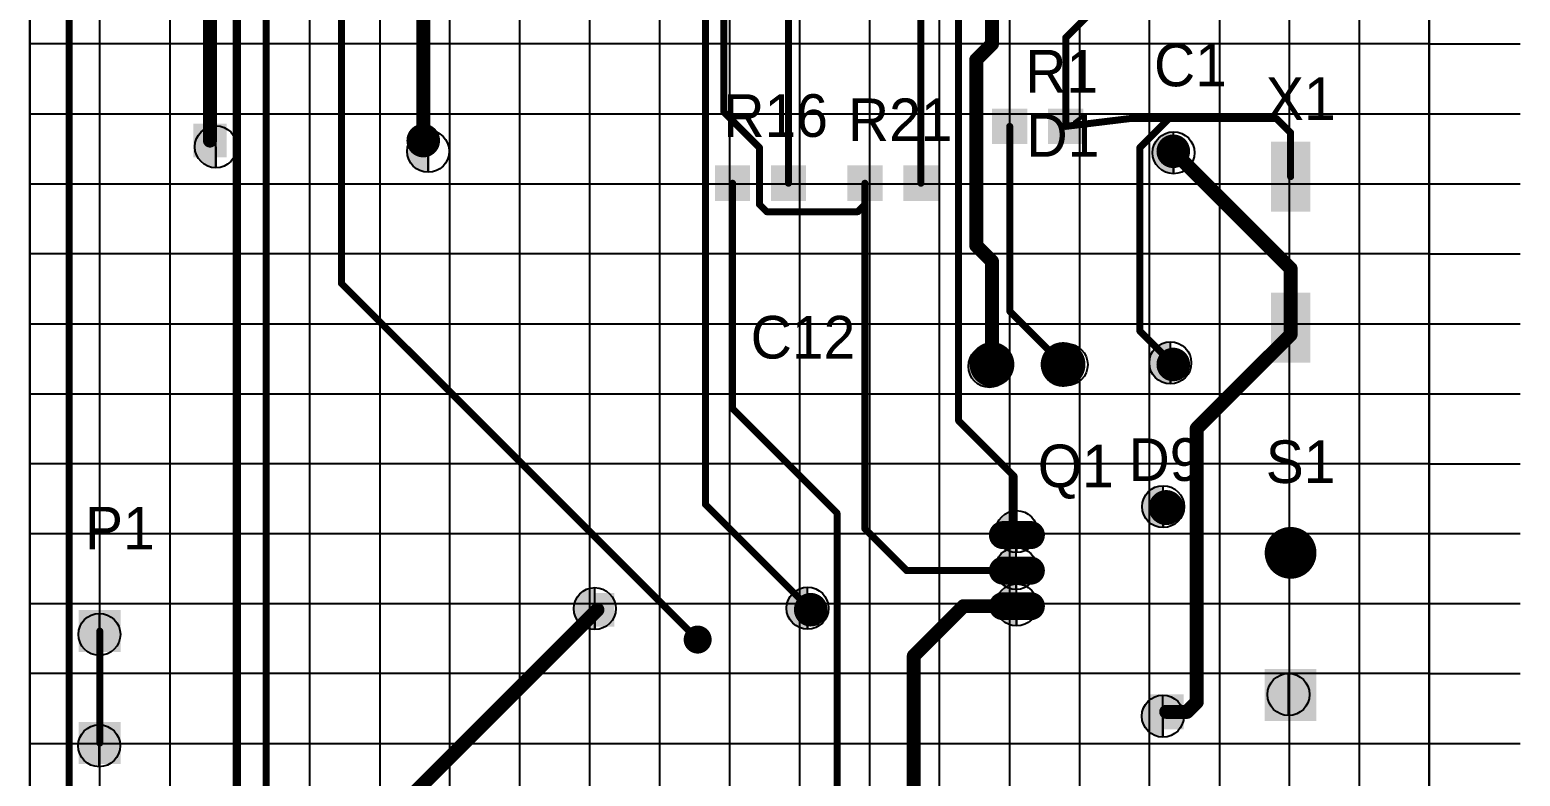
# Model space of a CAD drawing. Header units: millimetres. Extents: x 40 to 3761, y -469 to 920.
# Drawn here: x 3201.7 to 3308.2, y 64.7 to 118.1 of the extents above; entities that cross this region are included whole.
import ezdxf

# ---------------------------------------------------------------- set-up
doc = ezdxf.new("R2010")
doc.units = ezdxf.units.MM
doc.layers.get('Defpoints').update_dxf_attribs({"color": 5})
for name, color, linetype in [('3-размеры', 6, 'Continuous'), ('TopLayer', 1, 'Continuous'), ('TopOverlay', 2, 'Continuous'), ('Слой1', 7, 'Continuous')]:
    doc.layers.add(name, color=color, linetype=linetype)
doc.dimstyles.new('ISO-25', dxfattribs={"dimtxt": 2.5, "dimasz": 2.5, "dimexe": 1.25, "dimexo": 0.625, "dimtad": 1, "dimtxsty": 'Standard', "dimcen": 2.5, "dimadec": 0, "dimazin": 0, "dimtfac": 1, "dimtmove": 0, "dimatfit": 3, "dimfxl": 1, "dimarcsym": 0})

# ---------------------------------------------------------------- blocks, each defined once
blk = doc.blocks.new('*U244')
blk.add_line((3.25, 0), (-3.25, 0))
blk = doc.blocks.new('*U245')
at = {"color": 0, "linetype": 'ByBlock', "lineweight": -2, "transparency": 16777216}
for p in [(0, -150), (0, -155), (0, -160), (0, -165), (0, -170), (0, -175), (0, -180), (0, -185), (0, -190), (0, -195), (0, -200)]:
    blk.add_blockref('*U244', p, dxfattribs=at)
blk = doc.blocks.new('*D253')
at = {"layer": '3-размеры', "color": 0, "lineweight": -2, "transparency": 16777216}
for p, q in [((3201.07, 322.05), (3184.2, 322.05)), ((3185.45, 319.55), (3185.45, 19.55)), ((3201.07, 17.05), (3184.2, 17.05))]:
    blk.add_line(p, q, dxfattribs=at)
at = {"layer": '3-размеры', "color": 0, "transparency": 16777216}
for points in [[(3185.04, 319.55), (3185.87, 319.55), (3185.45, 322.05)], [(3185.04, 19.55), (3185.87, 19.55), (3185.45, 17.05)]]:
    blk.add_solid(points, dxfattribs=at)
at = {"layer": 'Defpoints', "color": 0, "transparency": 16777216}
for p in [(3201.69, 322.05), (3185.45, 17.05), (3201.69, 17.05)]:
    blk.add_point(p, dxfattribs=at)
at = {"layer": '3-размеры', "color": 0, "transparency": 16777216, "insert": (3183.58, 169.55), "char_height": 2.5, "attachment_point": 5, "rotation": 90}
blk.add_mtext('150h12', dxfattribs=at)
blk = doc.blocks.new('*D248')
at = {"layer": '3-размеры', "color": 0, "lineweight": -2, "transparency": 16777216}
for p, q in [((3206.07, 312.05), (3194.11, 312.05)), ((3195.36, 309.55), (3195.36, 24.58)), ((3206.07, 22.08), (3194.11, 22.08))]:
    blk.add_line(p, q, dxfattribs=at)
at = {"layer": '3-размеры', "color": 0, "transparency": 16777216}
for points in [[(3194.95, 309.55), (3195.78, 309.55), (3195.36, 312.05)], [(3194.95, 24.58), (3195.78, 24.58), (3195.36, 22.08)]]:
    blk.add_solid(points, dxfattribs=at)
at = {"layer": 'Defpoints', "color": 0, "transparency": 16777216}
for p in [(3206.69, 312.05), (3195.36, 22.08), (3206.7, 22.08)]:
    blk.add_point(p, dxfattribs=at)
at = {"layer": '3-размеры', "color": 0, "transparency": 16777216, "insert": (3193.49, 167.06), "char_height": 2.5, "attachment_point": 5, "rotation": 90}
blk.add_mtext('145%%P0.2', dxfattribs=at)
blk = doc.blocks.new('*U235')
for p, q in [((5, 152.5), (5, -152.5)), ((-5, 147.5), (-5, -152.5)), ((0.01, -152.5), (0.01, 147.5))]:
    blk.add_line(p, q)
blk = doc.blocks.new('*U236')
at = {"color": 0, "linetype": 'ByBlock', "lineweight": -2, "transparency": 16777216}
for p in [(0, 0), (15, 0), (30, 0), (45, 0), (60, 0), (75, 0), (90, 0)]:
    blk.add_blockref('*U235', p, dxfattribs=at)
blk = doc.blocks.new('*U237')
for p, q in [((50, 5), (-50, 5)), ((-50, 0), (50, 0)), ((-50, -5), (50, -5))]:
    blk.add_line(p, q)
blk = doc.blocks.new('*U230')
at = {"color": 0, "linetype": 'ByBlock', "lineweight": -2, "transparency": 16777216}
for p in [(0, 90), (0, 75), (0, 60), (0, 45)]:
    blk.add_blockref('*U237', p, dxfattribs=at)

msp = doc.modelspace()

# ---------------------------------------------------------------- hatches: boundary and pattern name
h = msp.add_hatch(color=256)
h.dxf.hatch_style = 1
h.paths.add_polyline_path([(3214.989, 111.197, 0.4142136), (3213.489, 109.697, 0.4142136), (3214.989, 108.197), (3214.989, 109.697)])
h = msp.add_hatch(color=256)
h.dxf.hatch_style = 1
h.paths.add_polyline_path([(3230.16, 110.873, 0.4142136), (3228.66, 109.373, 0.4142136), (3230.16, 107.873), (3230.16, 109.373)])
h = msp.add_hatch(color=256)
h.dxf.hatch_style = 1
h.paths.add_polyline_path([(3283.422, 110.771, 0.4142136), (3281.922, 109.271, 0.4142136), (3283.422, 107.771), (3283.422, 109.271)])
h = msp.add_hatch(color=256)
h.dxf.hatch_style = 1
h.paths.add_polyline_path([(3270.261, 95.503, 0.4142136), (3268.761, 94.003, 0.4142136), (3270.261, 92.503), (3270.261, 94.003)])
h = msp.add_hatch(color=256)
h.dxf.hatch_style = 1
h.paths.add_polyline_path([(3275.788, 95.629, 0.4142136), (3274.288, 94.129, 0.4142136), (3275.788, 92.629), (3275.788, 94.129)])
h = msp.add_hatch(color=256)
h.dxf.hatch_style = 1
h.paths.add_polyline_path([(3283.192, 95.756, 0.4142136), (3281.692, 94.256, 0.4142136), (3283.192, 92.756), (3283.192, 94.256)])
h = msp.add_hatch(color=256)
h.dxf.hatch_style = 1
h.paths.add_polyline_path([(3282.677, 85.477, 0.4142136), (3281.177, 83.977, 0.4142136), (3282.677, 82.477), (3282.677, 83.977)])
h = msp.add_hatch(color=256)
h.dxf.hatch_style = 1
h.paths.add_polyline_path([(3272.203, 83.696, 0.4142136), (3270.703, 82.196, 0.4142136), (3272.203, 80.696), (3272.203, 82.196)])
h = msp.add_hatch(color=256)
h.dxf.hatch_style = 1
h.paths.add_polyline_path([(3291.576, 82.168, 0.4142136), (3290.076, 80.668, 0.4142136), (3291.576, 79.168), (3291.576, 80.668)])
h = msp.add_hatch(color=256)
h.dxf.hatch_style = 1
h.paths.add_polyline_path([(3272.174, 81.06, 0.4142136), (3270.674, 79.56, 0.4142136), (3272.174, 78.06), (3272.174, 79.56)])
h = msp.add_hatch(color=256)
h.dxf.hatch_style = 1
h.paths.add_polyline_path([(3242.068, 78.189, 0.4142136), (3240.568, 76.689, 0.4142136), (3242.068, 75.189), (3242.068, 76.689)])
h = msp.add_hatch(color=256)
h.dxf.hatch_style = 1
h.paths.add_polyline_path([(3257.27, 78.222, 0.4142136), (3255.77, 76.722, 0.4142136), (3257.27, 75.222), (3257.27, 76.722)])
h = msp.add_hatch(color=256)
h.dxf.hatch_style = 1
h.paths.add_polyline_path([(3272.203, 78.452, 0.4142136), (3270.703, 76.952, 0.4142136), (3272.203, 75.452), (3272.203, 76.952)])
h = msp.add_hatch(color=256)
h.dxf.hatch_style = 1
h.paths.add_polyline_path([(3206.665, 76.346, 0.4142136), (3205.165, 74.846, 0.4142136), (3206.665, 73.346), (3206.665, 74.846)])
h = msp.add_hatch(color=256)
h.dxf.hatch_style = 1
h.paths.add_polyline_path([(3291.636, 72.052, 0.4142136), (3290.136, 70.552, 0.4142136), (3291.636, 69.052), (3291.636, 70.552)])
h = msp.add_hatch(color=256)
h.dxf.hatch_style = 1
h.paths.add_polyline_path([(3282.658, 70.504, 0.4142136), (3281.158, 69.004, 0.4142136), (3282.658, 67.504), (3282.658, 69.004)])
h = msp.add_hatch(color=256)
h.dxf.hatch_style = 1
h.paths.add_polyline_path([(3206.651, 68.388, 0.4142136), (3205.151, 66.888, 0.4142136), (3206.651, 65.388), (3206.651, 66.888)])

# ---------------------------------------------------------------- linework, layer by layer
for p, q in [((3201.695, 17.047), (3201.695, 317.047)), ((3301.695, 17.047), (3301.695, 317.047)), ((3301.695, 314.547), (3301.695, 17.047))]:
    msp.add_line(p, q)
at = {"layer": 'TopLayer'}
for p, q in [((3268.061, 90.124), (3268.061, 160.939)), ((3204.51, 47.001), (3204.51, 153.609)), ((3218.582, 54.973), (3218.582, 151.592)), ((3216.448, 54.666), (3216.448, 150.947)), ((3223.967, 99.929), (3223.967, 148.239)), ((3251.297, 112.171), (3251.297, 143.667)), ((3249.976, 84.13), (3249.976, 140.721)), ((3214.569, 110.139), (3214.569, 129.697)), ((3229.809, 110.139), (3229.809, 122.585)), ((3265.369, 107.091), (3265.369, 121.671)), ((3270.449, 117.048), (3270.449, 121.823)), ((3277.815, 119.588), (3275.719, 117.492)), ((3255.907, 107.091), (3255.907, 119.246)), ((3275.719, 111.155), (3275.719, 117.492)), ((3270.449, 117.048), (3269.331, 115.931)), ((3269.331, 102.621), (3269.331, 115.931)), ((3253.837, 109.631), (3251.297, 112.171)), ((3271.719, 97.947), (3271.719, 111.155)), ((3280.304, 111.714), (3275.719, 111.155)), ((3283.098, 111.714), (3280.304, 111.714)), ((3283.098, 111.714), (3281.015, 109.631)), ((3290.769, 111.714), (3283.098, 111.714)), ((3291.785, 110.698), (3290.769, 111.714)), ((3291.785, 107.561), (3291.785, 110.698)), ((3253.837, 105.567), (3253.837, 109.631)), ((3281.015, 96.525), (3281.015, 109.631)), ((3291.785, 100.995), (3283.403, 109.377)), ((3251.907, 90.988), (3251.907, 107.091)), ((3261.369, 105.567), (3261.369, 107.091)), ((3254.345, 105.059), (3253.837, 105.567)), ((3261.369, 105.567), (3260.861, 105.059)), ((3261.369, 82.389), (3261.369, 105.567)), ((3260.861, 105.059), (3254.345, 105.059)), ((3270.449, 101.503), (3269.331, 102.621)), ((3270.449, 94.137), (3270.449, 101.503)), ((3291.785, 96.761), (3291.785, 100.995)), ((3249.417, 74.478), (3223.967, 99.929)), ((3275.529, 94.137), (3271.719, 97.947)), ((3283.403, 94.137), (3281.015, 96.525)), ((3291.785, 96.271), (3285.079, 89.565)), ((3291.785, 96.271), (3291.785, 96.761)), ((3259.374, 83.52), (3251.907, 90.988)), ((3272.023, 86.162), (3268.061, 90.124)), ((3285.079, 70.007), (3285.079, 89.565)), ((3272.023, 81.945), (3272.023, 86.162)), ((3257.495, 76.611), (3249.976, 84.13)), ((3259.374, 48.671), (3259.374, 83.52)), ((3264.353, 79.405), (3261.369, 82.389)), ((3272.227, 81.945), (3272.023, 81.945)), ((3272.227, 79.405), (3264.353, 79.405)), ((3268.417, 76.865), (3264.861, 73.309)), ((3272.227, 76.865), (3268.417, 76.865)), ((3242.255, 76.611), (3218.571, 52.927)), ((3206.695, 67.085), (3206.695, 75.085)), ((3264.861, 40.035), (3264.861, 73.309)), ((3284.383, 69.311), (3282.895, 69.311)), ((3285.079, 70.007), (3284.383, 69.311))]:
    msp.add_line(p, q, dxfattribs=at)
for points, const_width in [([(3268.061, 90.124), (3268.061, 160.939)], 0.5), ([(3204.51, 47.001), (3204.51, 153.609)], 0.5), ([(3218.582, 54.973), (3218.582, 151.592)], 0.5), ([(3216.448, 54.666), (3216.448, 150.947)], 0.5), ([(3223.967, 99.929), (3223.967, 148.239)], 0.5), ([(3251.297, 112.171), (3251.297, 143.667)], 0.5), ([(3249.976, 84.13), (3249.976, 140.721)], 0.5), ([(3214.569, 110.139), (3214.569, 129.697)], 1), ([(3229.809, 110.139), (3229.809, 122.585)], 1), ([(3265.369, 107.091), (3265.369, 121.671)], 0.5), ([(3270.449, 117.048), (3270.449, 121.823)], 1), ([(3255.907, 107.091), (3255.907, 119.246)], 0.5), ([(3277.815, 119.588), (3275.719, 117.492)], 0.5), ([(3270.449, 117.048), (3269.331, 115.931)], 1), ([(3275.719, 111.155), (3275.719, 117.492)], 0.5), ([(3269.331, 102.621), (3269.331, 115.931)], 1), ([(3253.837, 109.631), (3251.297, 112.171)], 0.5), ([(3280.304, 111.714), (3275.719, 111.155)], 0.5), ([(3283.098, 111.714), (3280.304, 111.714)], 0.5), ([(3283.098, 111.714), (3281.015, 109.631)], 0.5), ([(3290.769, 111.714), (3283.098, 111.714)], 0.5), ([(3291.785, 110.698), (3290.769, 111.714)], 0.5), ([(3271.719, 97.947), (3271.719, 111.155)], 0.5), ([(3291.785, 107.561), (3291.785, 110.698)], 0.5), ([(3253.837, 105.567), (3253.837, 109.631)], 0.5), ([(3281.015, 96.525), (3281.015, 109.631)], 0.5), ([(3291.785, 100.995), (3283.403, 109.377)], 1), ([(3251.907, 90.988), (3251.907, 107.091)], 0.5), ([(3261.369, 105.567), (3261.369, 107.091)], 0.5), ([(3254.345, 105.059), (3253.837, 105.567)], 0.5), ([(3261.369, 105.567), (3260.861, 105.059)], 0.5), ([(3261.369, 82.389), (3261.369, 105.567)], 0.5), ([(3260.861, 105.059), (3254.345, 105.059)], 0.5), ([(3270.449, 101.503), (3269.331, 102.621)], 1), ([(3270.449, 94.137), (3270.449, 101.503)], 1), ([(3291.785, 96.761), (3291.785, 100.995)], 1), ([(3249.417, 74.478), (3223.967, 99.929)], 0.5), ([(3275.529, 94.137), (3271.719, 97.947)], 0.5), ([(3291.785, 96.271), (3291.785, 96.761)], 1), ([(3283.403, 94.137), (3281.015, 96.525)], 0.5), ([(3291.785, 96.271), (3285.079, 89.565)], 1), ([(3259.374, 83.52), (3251.907, 90.988)], 0.5), ([(3272.023, 86.162), (3268.061, 90.124)], 0.5), ([(3285.079, 70.007), (3285.079, 89.565)], 1), ([(3272.023, 81.945), (3272.023, 86.162)], 0.5), ([(3257.495, 76.611), (3249.976, 84.13)], 0.5), ([(3259.374, 48.671), (3259.374, 83.52)], 0.5), ([(3264.353, 79.405), (3261.369, 82.389)], 0.5), ([(3271.227, 81.945), (3273.227, 81.945)], 2), ([(3272.227, 81.945), (3272.023, 81.945)], 0.5), ([(3271.227, 79.405), (3273.227, 79.405)], 2), ([(3272.227, 79.405), (3264.353, 79.405)], 0.5), ([(3271.227, 76.865), (3273.227, 76.865)], 2), ([(3242.255, 76.611), (3218.571, 52.927)], 1), ([(3268.417, 76.865), (3264.861, 73.309)], 1), ([(3272.227, 76.865), (3268.417, 76.865)], 1), ([(3206.695, 67.085), (3206.695, 75.085)], 0.5), ([(3264.861, 40.035), (3264.861, 73.309)], 1), ([(3285.079, 70.007), (3284.383, 69.311)], 1), ([(3284.383, 69.311), (3282.895, 69.311)], 1)]:
    msp.add_lwpolyline(points, dxfattribs=dict(at, const_width=const_width))
for points, const_width in [([(3270.699, 117.048, -1), (3270.199, 117.048, -1)], 0.5), ([(3270.699, 117.048, -1), (3270.199, 117.048, -1)], 0.5), ([(3275.844, 117.492, -1), (3275.594, 117.492, -1)], 0.25), ([(3275.844, 117.492, -1), (3275.594, 117.492, -1)], 0.25), ([(3269.581, 115.931, -1), (3269.081, 115.931, -1)], 0.5), ([(3269.581, 115.931, -1), (3269.081, 115.931, -1)], 0.5), ([(3251.422, 112.171, -1), (3251.172, 112.171, -1)], 0.25), ([(3251.422, 112.171, -1), (3251.172, 112.171, -1)], 0.25), ([(3280.429, 111.714, -1), (3280.179, 111.714, -1)], 0.25), ([(3280.429, 111.714, -1), (3280.179, 111.714, -1)], 0.25), ([(3283.223, 111.714, -1), (3282.973, 111.714, -1)], 0.25), ([(3283.223, 111.714, -1), (3282.973, 111.714, -1)], 0.25), ([(3283.223, 111.714, -1), (3282.973, 111.714, -1)], 0.25), ([(3290.894, 111.714, -1), (3290.644, 111.714, -1)], 0.25), ([(3290.894, 111.714, -1), (3290.644, 111.714, -1)], 0.25), ([(3230.409, 110.139, -1), (3229.209, 110.139, -1)], 1.2), ([(3271.844, 111.155, -1), (3271.594, 111.155, -1)], 0.25), ([(3275.844, 111.155, -1), (3275.594, 111.155, -1)], 0.25), ([(3275.844, 111.155, -1), (3275.594, 111.155, -1)], 0.25), ([(3291.91, 110.698, -1), (3291.66, 110.698, -1)], 0.25), ([(3291.91, 110.698, -1), (3291.66, 110.698, -1)], 0.25), ([(3214.819, 110.139, -1), (3214.319, 110.139, -1)], 0.5), ([(3230.059, 110.139, -1), (3229.559, 110.139, -1)], 0.5), ([(3253.962, 109.631, -1), (3253.712, 109.631, -1)], 0.25), ([(3253.962, 109.631, -1), (3253.712, 109.631, -1)], 0.25), ([(3281.14, 109.631, -1), (3280.89, 109.631, -1)], 0.25), ([(3281.14, 109.631, -1), (3280.89, 109.631, -1)], 0.25), ([(3283.403, 108.777, -1), (3283.403, 109.977, -1)], 1.2), ([(3283.653, 109.377, -1), (3283.153, 109.377, -1)], 0.5), ([(3291.91, 107.561, -1), (3291.66, 107.561, -1)], 0.25), ([(3252.032, 107.091, -1), (3251.782, 107.091, -1)], 0.25), ([(3256.032, 107.091, -1), (3255.782, 107.091, -1)], 0.25), ([(3261.494, 107.091, -1), (3261.244, 107.091, -1)], 0.25), ([(3265.494, 107.091, -1), (3265.244, 107.091, -1)], 0.25), ([(3253.962, 105.567, -1), (3253.712, 105.567, -1)], 0.25), ([(3253.962, 105.567, -1), (3253.712, 105.567, -1)], 0.25), ([(3261.494, 105.567, -1), (3261.244, 105.567, -1)], 0.25), ([(3261.494, 105.567, -1), (3261.244, 105.567, -1)], 0.25), ([(3261.494, 105.567, -1), (3261.244, 105.567, -1)], 0.25), ([(3254.47, 105.059, -1), (3254.22, 105.059, -1)], 0.25), ([(3254.47, 105.059, -1), (3254.22, 105.059, -1)], 0.25), ([(3260.986, 105.059, -1), (3260.736, 105.059, -1)], 0.25), ([(3260.986, 105.059, -1), (3260.736, 105.059, -1)], 0.25), ([(3269.581, 102.621, -1), (3269.081, 102.621, -1)], 0.5), ([(3269.581, 102.621, -1), (3269.081, 102.621, -1)], 0.5), ([(3270.699, 101.503, -1), (3270.199, 101.503, -1)], 0.5), ([(3270.699, 101.503, -1), (3270.199, 101.503, -1)], 0.5), ([(3292.035, 100.995, -1), (3291.535, 100.995, -1)], 0.5), ([(3292.035, 100.995, -1), (3291.535, 100.995, -1)], 0.5), ([(3224.092, 99.929, -1), (3223.842, 99.929, -1)], 0.25), ([(3224.092, 99.929, -1), (3223.842, 99.929, -1)], 0.25), ([(3271.844, 97.947, -1), (3271.594, 97.947, -1)], 0.25), ([(3271.844, 97.947, -1), (3271.594, 97.947, -1)], 0.25), ([(3292.035, 96.761, -1), (3291.535, 96.761, -1)], 0.5), ([(3292.035, 96.761, -1), (3291.535, 96.761, -1)], 0.5), ([(3281.14, 96.525, -1), (3280.89, 96.525, -1)], 0.25), ([(3281.14, 96.525, -1), (3280.89, 96.525, -1)], 0.25), ([(3292.035, 96.271, -1), (3291.535, 96.271, -1)], 0.5), ([(3292.035, 96.271, -1), (3291.535, 96.271, -1)], 0.5), ([(3270.449, 93.337, -1), (3270.449, 94.937, -1)], 1.6), ([(3275.529, 93.337, -1), (3275.529, 94.937, -1)], 1.6), ([(3283.403, 93.537, -1), (3283.403, 94.737, -1)], 1.2), ([(3270.699, 94.137, -1), (3270.199, 94.137, -1)], 0.5), ([(3275.654, 94.137, -1), (3275.404, 94.137, -1)], 0.25), ([(3283.528, 94.137, -1), (3283.278, 94.137, -1)], 0.25), ([(3252.032, 90.988, -1), (3251.782, 90.988, -1)], 0.25), ([(3252.032, 90.988, -1), (3251.782, 90.988, -1)], 0.25), ([(3268.186, 90.124, -1), (3267.936, 90.124, -1)], 0.25), ([(3268.186, 90.124, -1), (3267.936, 90.124, -1)], 0.25), ([(3285.329, 89.565, -1), (3284.829, 89.565, -1)], 0.5), ([(3285.329, 89.565, -1), (3284.829, 89.565, -1)], 0.5), ([(3272.148, 86.162, -1), (3271.898, 86.162, -1)], 0.25), ([(3272.148, 86.162, -1), (3271.898, 86.162, -1)], 0.25), ([(3250.101, 84.13, -1), (3249.851, 84.13, -1)], 0.25), ([(3250.101, 84.13, -1), (3249.851, 84.13, -1)], 0.25), ([(3282.895, 83.286, -1), (3282.895, 84.536, -1)], 1.25), ([(3259.499, 83.52, -1), (3259.249, 83.52, -1)], 0.25), ([(3259.499, 83.52, -1), (3259.249, 83.52, -1)], 0.25), ([(3261.494, 82.389, -1), (3261.244, 82.389, -1)], 0.25), ([(3261.494, 82.389, -1), (3261.244, 82.389, -1)], 0.25), ([(3271.727, 81.945, -1), (3270.727, 81.945, -1)], 1), ([(3272.148, 81.945, -1), (3271.898, 81.945, -1)], 0.25), ([(3272.148, 81.945, -1), (3271.898, 81.945, -1)], 0.25), ([(3272.352, 81.945, -1), (3272.102, 81.945, -1)], 0.25), ([(3273.727, 81.945, -1), (3272.727, 81.945, -1)], 1), ([(3291.785, 79.75, -1), (3291.785, 81.6, -1)], 1.85), ([(3271.727, 79.405, -1), (3270.727, 79.405, -1)], 1), ([(3273.727, 79.405, -1), (3272.727, 79.405, -1)], 1), ([(3264.478, 79.405, -1), (3264.228, 79.405, -1)], 0.25), ([(3264.478, 79.405, -1), (3264.228, 79.405, -1)], 0.25), ([(3272.352, 79.405, -1), (3272.102, 79.405, -1)], 0.25), ([(3258.095, 76.611, -1), (3256.895, 76.611, -1)], 1.2), ([(3271.727, 76.865, -1), (3270.727, 76.865, -1)], 1), ([(3273.727, 76.865, -1), (3272.727, 76.865, -1)], 1), ([(3242.505, 76.611, -1), (3242.005, 76.611, -1)], 0.5), ([(3257.62, 76.611, -1), (3257.37, 76.611, -1)], 0.25), ([(3268.667, 76.865, -1), (3268.167, 76.865, -1)], 0.5), ([(3268.667, 76.865, -1), (3268.167, 76.865, -1)], 0.5), ([(3272.477, 76.865, -1), (3271.977, 76.865, -1)], 0.5), ([(3206.82, 75.085, -1), (3206.57, 75.085, -1)], 0.25), ([(3249.917, 74.478, -1), (3248.917, 74.478, -1)], 1), ([(3249.542, 74.478, -1), (3249.292, 74.478, -1)], 0.25), ([(3265.111, 73.309, -1), (3264.611, 73.309, -1)], 0.5), ([(3265.111, 73.309, -1), (3264.611, 73.309, -1)], 0.5), ([(3285.329, 70.007, -1), (3284.829, 70.007, -1)], 0.5), ([(3285.329, 70.007, -1), (3284.829, 70.007, -1)], 0.5), ([(3283.145, 69.311, -1), (3282.645, 69.311, -1)], 0.5), ([(3284.633, 69.311, -1), (3284.133, 69.311, -1)], 0.5), ([(3284.633, 69.311, -1), (3284.133, 69.311, -1)], 0.5), ([(3206.82, 67.085, -1), (3206.57, 67.085, -1)], 0.25)]:
    msp.add_lwpolyline(points, format="xyb", close=True, dxfattribs=dict(at, const_width=const_width))
for centre, radius, start, end in [((3270.449, 117.048), 0.25, 0, 180), ((3270.449, 117.048), 0.25, 0, 180), ((3275.719, 117.492), 0.125, 0, 180), ((3275.719, 117.492), 0.125, 0, 180), ((3275.719, 117.492), 0.125, 180, 0), ((3275.719, 117.492), 0.125, 180, 0), ((3269.331, 115.931), 0.25, 0, 180), ((3269.331, 115.931), 0.25, 0, 180), ((3270.449, 117.048), 0.25, 180, 0), ((3270.449, 117.048), 0.25, 180, 0), ((3269.331, 115.931), 0.25, 180, 0), ((3269.331, 115.931), 0.25, 180, 0), ((3251.297, 112.171), 0.125, 0, 180), ((3251.297, 112.171), 0.125, 0, 180), ((3251.297, 112.171), 0.125, 180, 0), ((3251.297, 112.171), 0.125, 180, 0), ((3280.304, 111.714), 0.125, 0, 180), ((3280.304, 111.714), 0.125, 0, 180), ((3283.098, 111.714), 0.125, 0, 180), ((3283.098, 111.714), 0.125, 0, 180), ((3283.098, 111.714), 0.125, 0, 180), ((3290.769, 111.714), 0.125, 0, 180), ((3290.769, 111.714), 0.125, 0, 180), ((3271.719, 111.155), 0.125, 0, 180), ((3271.719, 111.155), 0.125, 180, 0), ((3275.719, 111.155), 0.125, 0, 180), ((3275.719, 111.155), 0.125, 0, 180), ((3275.719, 111.155), 0.125, 180, 0), ((3275.719, 111.155), 0.125, 180, 0), ((3280.304, 111.714), 0.125, 180, 0), ((3280.304, 111.714), 0.125, 180, 0), ((3283.098, 111.714), 0.125, 180, 0), ((3283.098, 111.714), 0.125, 180, 0), ((3283.098, 111.714), 0.125, 180, 0), ((3290.769, 111.714), 0.125, 180, 0), ((3290.769, 111.714), 0.125, 180, 0), ((3291.785, 110.698), 0.125, 0, 180), ((3291.785, 110.698), 0.125, 0, 180), ((3214.569, 110.139), 0.25, 0, 180), ((3214.569, 110.139), 0.25, 180, 0), ((3229.809, 110.139), 0.25, 0, 180), ((3229.809, 110.139), 0.25, 180, 0), ((3253.837, 109.631), 0.125, 0, 180), ((3253.837, 109.631), 0.125, 0, 180), ((3281.015, 109.631), 0.125, 0, 180), ((3281.015, 109.631), 0.125, 0, 180), ((3291.785, 110.698), 0.125, 180, 0), ((3291.785, 110.698), 0.125, 180, 0), ((3253.837, 109.631), 0.125, 180, 0), ((3253.837, 109.631), 0.125, 180, 0), ((3281.015, 109.631), 0.125, 180, 0), ((3281.015, 109.631), 0.125, 180, 0), ((3283.403, 109.377), 0.25, 0, 180), ((3283.403, 109.377), 0.25, 180, 0), ((3291.785, 107.561), 0.125, 0, 180), ((3291.785, 107.561), 0.125, 180, 0), ((3251.907, 107.091), 0.125, 0, 180), ((3251.907, 107.091), 0.125, 180, 0), ((3255.907, 107.091), 0.125, 0, 180), ((3255.907, 107.091), 0.125, 180, 0), ((3261.369, 107.091), 0.125, 0, 180), ((3261.369, 107.091), 0.125, 180, 0), ((3265.369, 107.091), 0.125, 0, 180), ((3265.369, 107.091), 0.125, 180, 0), ((3253.837, 105.567), 0.125, 0, 180), ((3253.837, 105.567), 0.125, 0, 180), ((3253.837, 105.567), 0.125, 180, 0), ((3253.837, 105.567), 0.125, 180, 0), ((3261.369, 105.567), 0.125, 0, 180), ((3261.369, 105.567), 0.125, 0, 180), ((3261.369, 105.567), 0.125, 0, 180), ((3261.369, 105.567), 0.125, 180, 0), ((3261.369, 105.567), 0.125, 180, 0), ((3261.369, 105.567), 0.125, 180, 0), ((3254.345, 105.059), 0.125, 0, 180), ((3254.345, 105.059), 0.125, 0, 180), ((3254.345, 105.059), 0.125, 180, 0), ((3254.345, 105.059), 0.125, 180, 0), ((3260.861, 105.059), 0.125, 0, 180), ((3260.861, 105.059), 0.125, 0, 180), ((3260.861, 105.059), 0.125, 180, 0), ((3260.861, 105.059), 0.125, 180, 0), ((3269.331, 102.621), 0.25, 0, 180), ((3269.331, 102.621), 0.25, 0, 180), ((3269.331, 102.621), 0.25, 180, 0), ((3269.331, 102.621), 0.25, 180, 0), ((3270.449, 101.503), 0.25, 0, 180), ((3270.449, 101.503), 0.25, 0, 180), ((3270.449, 101.503), 0.25, 180, 0), ((3270.449, 101.503), 0.25, 180, 0), ((3291.785, 100.995), 0.25, 0, 180), ((3291.785, 100.995), 0.25, 0, 180), ((3291.785, 100.995), 0.25, 180, 0), ((3291.785, 100.995), 0.25, 180, 0), ((3223.967, 99.929), 0.125, 0, 180), ((3223.967, 99.929), 0.125, 0, 180), ((3223.967, 99.929), 0.125, 180, 0), ((3223.967, 99.929), 0.125, 180, 0), ((3271.719, 97.947), 0.125, 0, 180), ((3271.719, 97.947), 0.125, 0, 180), ((3271.719, 97.947), 0.125, 180, 0), ((3271.719, 97.947), 0.125, 180, 0), ((3291.785, 96.761), 0.25, 0, 180), ((3291.785, 96.761), 0.25, 0, 180), ((3281.015, 96.525), 0.125, 0, 180), ((3281.015, 96.525), 0.125, 0, 180), ((3281.015, 96.525), 0.125, 180, 0), ((3281.015, 96.525), 0.125, 180, 0), ((3291.785, 96.761), 0.25, 180, 0), ((3291.785, 96.761), 0.25, 180, 0), ((3291.785, 96.271), 0.25, 0, 180), ((3291.785, 96.271), 0.25, 0, 180), ((3291.785, 96.271), 0.25, 180, 0), ((3291.785, 96.271), 0.25, 180, 0), ((3270.449, 94.137), 0.25, 0, 180), ((3270.449, 94.137), 0.25, 180, 0), ((3275.529, 94.137), 0.125, 0, 180), ((3275.529, 94.137), 0.125, 180, 0), ((3283.403, 94.137), 0.125, 0, 180), ((3283.403, 94.137), 0.125, 180, 0), ((3251.907, 90.988), 0.125, 0, 180), ((3251.907, 90.988), 0.125, 0, 180), ((3251.907, 90.988), 0.125, 180, 0), ((3251.907, 90.988), 0.125, 180, 0), ((3268.061, 90.124), 0.125, 0, 180), ((3268.061, 90.124), 0.125, 0, 180), ((3268.061, 90.124), 0.125, 180, 0), ((3268.061, 90.124), 0.125, 180, 0), ((3285.079, 89.565), 0.25, 0, 180), ((3285.079, 89.565), 0.25, 0, 180), ((3285.079, 89.565), 0.25, 180, 0), ((3285.079, 89.565), 0.25, 180, 0), ((3272.023, 86.162), 0.125, 0, 180), ((3272.023, 86.162), 0.125, 0, 180), ((3272.023, 86.162), 0.125, 180, 0), ((3272.023, 86.162), 0.125, 180, 0), ((3249.976, 84.13), 0.125, 0, 180), ((3249.976, 84.13), 0.125, 0, 180), ((3249.976, 84.13), 0.125, 180, 0), ((3249.976, 84.13), 0.125, 180, 0), ((3259.374, 83.52), 0.125, 0, 180), ((3259.374, 83.52), 0.125, 0, 180), ((3259.374, 83.52), 0.125, 180, 0), ((3259.374, 83.52), 0.125, 180, 0), ((3261.369, 82.389), 0.125, 0, 180), ((3261.369, 82.389), 0.125, 0, 180), ((3261.369, 82.389), 0.125, 180, 0), ((3261.369, 82.389), 0.125, 180, 0), ((3272.023, 81.945), 0.125, 0, 180), ((3272.023, 81.945), 0.125, 0, 180), ((3272.227, 81.945), 0.125, 0, 180), ((3272.023, 81.945), 0.125, 180, 0), ((3272.023, 81.945), 0.125, 180, 0), ((3272.227, 81.945), 0.125, 180, 0), ((3264.353, 79.405), 0.125, 0, 180), ((3264.353, 79.405), 0.125, 0, 180), ((3264.353, 79.405), 0.125, 180, 0), ((3264.353, 79.405), 0.125, 180, 0), ((3272.227, 79.405), 0.125, 0, 180), ((3272.227, 79.405), 0.125, 180, 0), ((3242.255, 76.611), 0.25, 0, 180), ((3257.495, 76.611), 0.125, 0, 180), ((3268.417, 76.865), 0.25, 0, 180), ((3268.417, 76.865), 0.25, 0, 180), ((3268.417, 76.865), 0.25, 180, 0), ((3268.417, 76.865), 0.25, 180, 0), ((3272.227, 76.865), 0.25, 0, 180), ((3272.227, 76.865), 0.25, 180, 0), ((3242.255, 76.611), 0.25, 180, 0), ((3257.495, 76.611), 0.125, 180, 0), ((3206.695, 75.085), 0.125, 0, 180), ((3206.695, 75.085), 0.125, 180, 0), ((3249.417, 74.478), 0.5, 0, 180), ((3249.417, 74.478), 0.125, 0, 180), ((3249.417, 74.478), 0.5, 180, 0), ((3249.417, 74.478), 0.125, 180, 0), ((3264.861, 73.309), 0.25, 0, 180), ((3264.861, 73.309), 0.25, 0, 180), ((3264.861, 73.309), 0.25, 180, 0), ((3264.861, 73.309), 0.25, 180, 0), ((3282.895, 69.311), 0.25, 0, 180), ((3282.895, 69.311), 0.25, 180, 0), ((3284.383, 69.311), 0.25, 0, 180), ((3284.383, 69.311), 0.25, 0, 180), ((3284.383, 69.311), 0.25, 180, 0), ((3284.383, 69.311), 0.25, 180, 0), ((3285.079, 70.007), 0.25, 0, 180), ((3285.079, 70.007), 0.25, 0, 180), ((3285.079, 70.007), 0.25, 180, 0), ((3285.079, 70.007), 0.25, 180, 0), ((3206.695, 67.085), 0.125, 0, 180), ((3206.695, 67.085), 0.125, 180, 0)]:
    msp.add_arc(centre, radius, start, end, dxfattribs=at)
for points in [[(3272.979, 109.885), (3270.459, 109.885), (3272.979, 112.425), (3270.459, 112.425)], [(3276.979, 109.885), (3274.459, 109.885), (3276.979, 112.425), (3274.459, 112.425)], [(3215.769, 108.939), (3213.369, 108.939), (3215.769, 111.339), (3213.369, 111.339)], [(3290.385, 105.061), (3290.385, 110.061), (3293.185, 105.061), (3293.185, 110.061)], [(3253.167, 105.821), (3250.647, 105.821), (3253.167, 108.361), (3250.647, 108.361)], [(3257.167, 105.821), (3254.647, 105.821), (3257.167, 108.361), (3254.647, 108.361)], [(3262.629, 105.821), (3260.109, 105.821), (3262.629, 108.361), (3260.109, 108.361)], [(3266.629, 105.821), (3264.109, 105.821), (3266.629, 108.361), (3264.109, 108.361)], [(3290.385, 94.261), (3290.385, 99.261), (3293.185, 94.261), (3293.185, 99.261)], [(3243.455, 75.411), (3241.055, 75.411), (3243.455, 77.811), (3241.055, 77.811)], [(3208.195, 73.585), (3205.195, 73.585), (3208.195, 76.585), (3205.195, 76.585)], [(3289.935, 68.665), (3289.935, 72.365), (3293.635, 68.665), (3293.635, 72.365)], [(3281.645, 68.061), (3281.645, 70.561), (3284.145, 68.061), (3284.145, 70.561)], [(3208.195, 65.585), (3205.195, 65.585), (3208.195, 68.585), (3205.195, 68.585)]]:
    msp.add_solid(points, dxfattribs=at)
at = {"layer": 'Слой1'}
for p, q in [((3214.989, 108.197), (3214.989, 111.197)), ((3230.16, 107.873), (3230.16, 110.873)), ((3283.422, 107.771), (3283.422, 110.771)), ((3214.989, 109.697), (3214.989, 108.197)), ((3230.16, 109.373), (3230.16, 107.873)), ((3283.422, 109.271), (3283.422, 107.771)), ((3270.261, 92.503), (3270.261, 95.503)), ((3275.788, 92.629), (3275.788, 95.629)), ((3283.192, 92.756), (3283.192, 95.756)), ((3270.261, 94.003), (3270.261, 92.503)), ((3275.788, 94.129), (3275.788, 92.629)), ((3283.192, 94.256), (3283.192, 92.756)), ((3282.677, 82.477), (3282.677, 85.477)), ((3272.203, 80.696), (3272.203, 83.696)), ((3282.677, 83.977), (3282.677, 82.477)), ((3272.203, 82.196), (3272.203, 80.696)), ((3291.576, 79.168), (3291.576, 82.168)), ((3272.174, 78.06), (3272.174, 81.06)), ((3291.576, 80.668), (3291.576, 79.168)), ((3272.174, 79.56), (3272.174, 78.06)), ((3242.068, 75.189), (3242.068, 78.189)), ((3257.27, 75.222), (3257.27, 78.222)), ((3272.203, 75.452), (3272.203, 78.452)), ((3242.068, 76.689), (3242.068, 75.189)), ((3257.27, 76.722), (3257.27, 75.222)), ((3272.203, 76.952), (3272.203, 75.452)), ((3206.665, 73.346), (3206.665, 76.346)), ((3206.665, 74.846), (3206.665, 73.346)), ((3291.636, 69.052), (3291.636, 72.052)), ((3282.658, 67.504), (3282.658, 70.504)), ((3291.636, 70.552), (3291.636, 69.052)), ((3206.651, 65.388), (3206.651, 68.388)), ((3282.658, 69.004), (3282.658, 67.504)), ((3206.651, 66.888), (3206.651, 65.388))]:
    msp.add_line(p, q, dxfattribs=at)
for centre in [(3214.989, 109.697), (3230.16, 109.373), (3283.422, 109.271), (3270.261, 94.003), (3275.788, 94.129), (3283.192, 94.256), (3282.677, 83.977), (3272.203, 82.196), (3291.576, 80.668), (3272.174, 79.56), (3242.068, 76.689), (3257.27, 76.722), (3272.203, 76.952), (3206.665, 74.846), (3291.636, 70.552), (3282.658, 69.004), (3206.651, 66.888)]:
    msp.add_circle(centre, 1.5, dxfattribs=at)

# ---------------------------------------------------------------- block references
for name, p in [('*U236', (3206.695, 169.547)), ('*U230', (3251.695, 22.047))]:
    msp.add_blockref(name, p)
at = {"extrusion": (0, 0, -1), "zscale": -1}
msp.add_blockref('*U245', (-3304.943, 267.047), dxfattribs=at)

# ---------------------------------------------------------------- texts
at = {"layer": 'TopOverlay'}
for s, p in [('R1', (3272.822, 113.569)), ('C1', (3282.024, 114.021)), ('X1', (3290.018, 111.609)), ('R16', (3251.252, 110.403)), ('R21', (3260.152, 110.102)), ('D1', (3272.913, 108.991)), ('C12', (3253.204, 94.561)), ('Q1', (3273.719, 85.365)), ('D9', (3280.205, 85.818)), ('S1', (3290.009, 85.667)), ('P1', (3205.638, 80.916))]:
    msp.add_text(s, height=3.048, dxfattribs=at).set_placement(p)

# ---------------------------------------------------------------- dimensions: what is measured, and where the dimension line sits
at = {"layer": '3-размеры'}
for base, p1, p2, text, picture, middle in [((3185.452, 17.047), (3201.695, 322.047), (3201.695, 17.047), '150h12', '*D253', (3183.577, 169.547)), ((3195.363, 22.081), (3206.695, 312.047), (3206.7, 22.081), '145%%P0.2', '*D248', (3193.488, 167.064))]:
    dim = msp.add_linear_dim(base=base, p1=p1, p2=p2, angle=90, text=text, dimstyle='ISO-25', dxfattribs=at)
    dim.commit()
    dim.dimension.update_dxf_attribs({"geometry": picture, "text_midpoint": middle})

doc.saveas('drawing.dxf')
